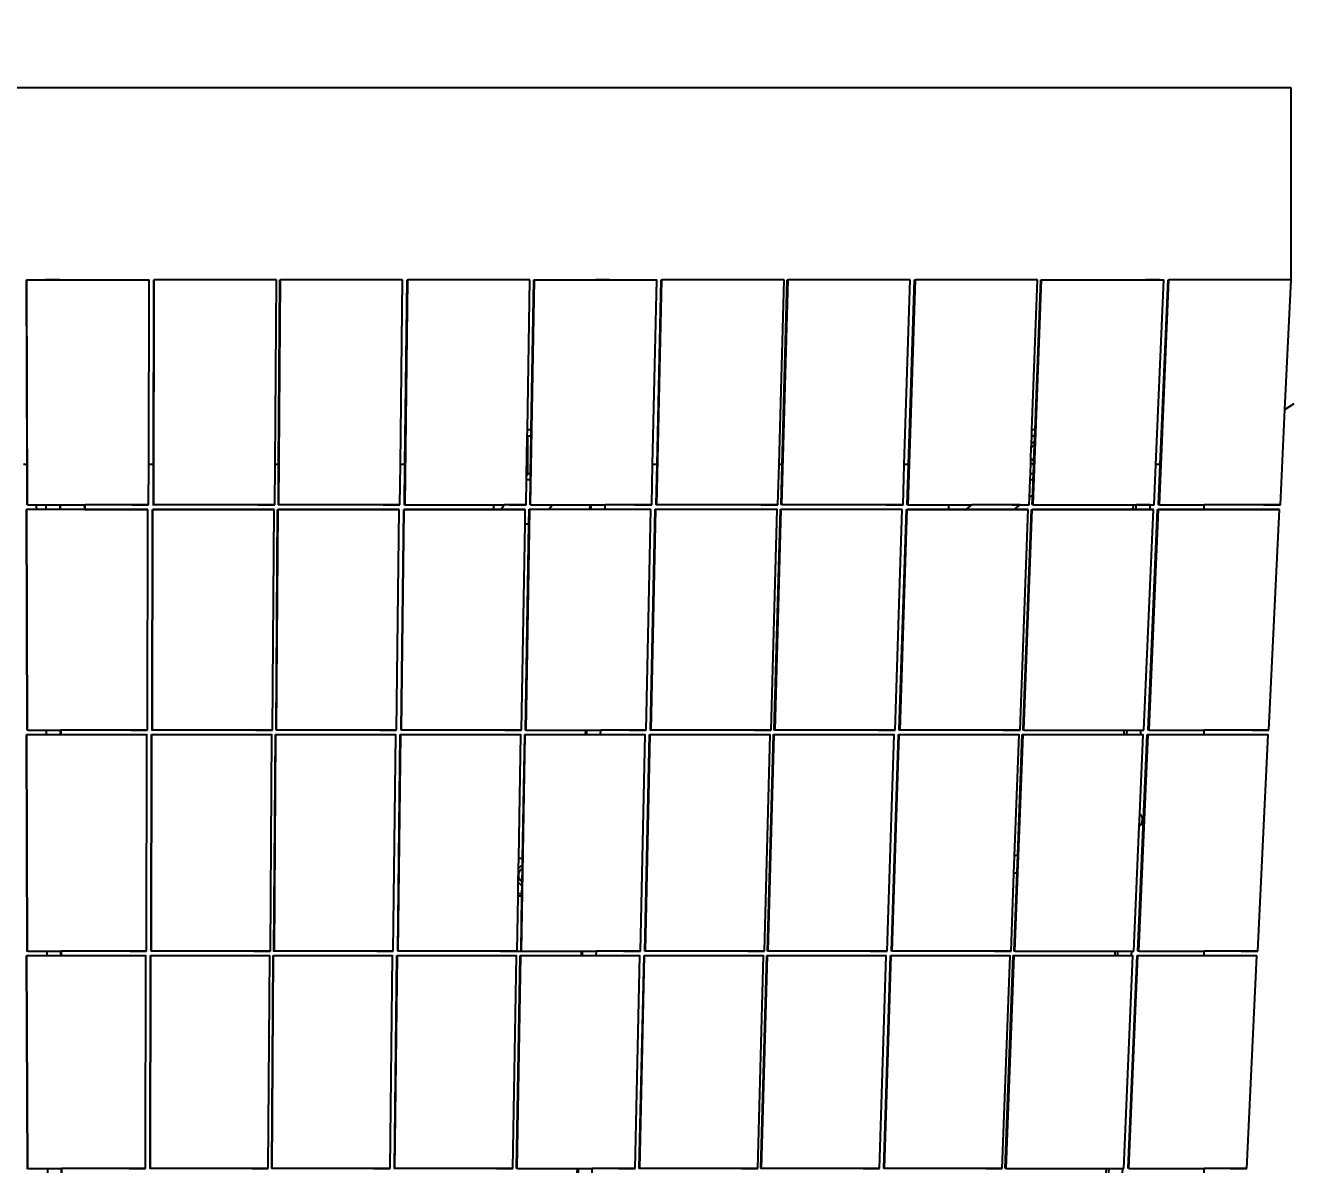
# Model space of a CAD drawing. Header units: inches. Extents: x -1217 to 1243, y -567 to 675.
# Drawn here: x -49 to 676, y 21 to 675 of the extents above; entities that cross this region are included whole.
import ezdxf

# ---------------------------------------------------------------- set-up
doc = ezdxf.new("R2010")
doc.units = ezdxf.units.IN
doc.header["$MEASUREMENT"] = 0
doc.dimstyles.get("Standard").update_dxf_attribs({"dimtxt": 24, "dimasz": 0.18, "dimexe": 0.18, "dimexo": 0.0625, "dimgap": 0.09, "dimtad": 0, "dimtih": 1, "dimtoh": 1, "dimdec": 4, "dimzin": 0, "dimdsep": 46, "dimtxsty": 'Standard', "dimcen": 0.09, "dimclrd": 1, "dimclre": 1, "dimclrt": 1, "dimadec": 0, "dimazin": 0, "dimtfac": 1, "dimtdec": 4, "dimtofl": 0, "dimtmove": 0, "dimatfit": 3, "dimfxl": 1, "dimtolj": 1, "dimtzin": 0, "dimarcsym": 0})

# ---------------------------------------------------------------- blocks, each defined once
blk = doc.blocks.new('*D2')
at = {"color": 1, "lineweight": -2, "transparency": 16777216}
for p, q in [((-1063.79, 529.93), (-1063.79, 639.81)), ((-1063.61, 639.63), (-262.52, 639.63)), ((674.75, 639.63), (-126.34, 639.63)), ((674.93, 529.9), (674.93, 639.81))]:
    blk.add_line(p, q, dxfattribs=at)
at = {"color": 1, "transparency": 16777216}
for points in [[(-1063.61, 639.66), (-1063.61, 639.6), (-1063.79, 639.63)], [(674.75, 639.66), (674.75, 639.6), (674.93, 639.63)]]:
    blk.add_solid(points, dxfattribs=at)
at = {"layer": 'Defpoints', "color": 0, "transparency": 16777216}
for p in [(-1063.79, 639.63), (-1063.79, 529.87), (674.93, 529.84)]:
    blk.add_point(p, dxfattribs=at)
at = {"color": 1, "transparency": 16777216, "insert": (-194.43, 639.63), "char_height": 24, "attachment_point": 5}
blk.add_mtext('\\A1;106\' 11"', dxfattribs=at)

msp = doc.modelspace()

# ---------------------------------------------------------------- linework, layer by layer
for p, q in [((-48.6311, 529.84386), (-48.41644, 529.84264)), ((-48.26908, 424.37246), (-48.6311, 529.84386)), ((-48.41644, 529.84264), (-48.31458, 529.84386)), ((-47.97727, 401.33019), (-48.41644, 529.84264)), ((-48.31458, 529.84386), (-37.75157, 529.84367)), ((-37.75157, 529.84367), (-37.7516, 529.85549)), ((-29.64883, 529.85549), (-37.7516, 529.85549)), ((-37.75157, 529.84367), (-29.6488, 529.84354)), ((-29.6488, 529.84354), (-29.64883, 529.85549)), ((-29.6488, 529.84354), (21.50543, 529.84269)), ((21.34534, 424.37246), (21.50543, 529.84269)), ((23.9958, 401.33023), (24.21545, 529.84269)), ((24.02312, 424.37246), (24.20328, 529.83437)), ((24.20328, 529.83437), (24.21545, 529.84269)), ((24.20852, 401.32904), (24.43011, 529.84147)), ((24.21545, 529.84269), (24.43011, 529.84147)), ((24.43011, 529.84147), (24.53198, 529.84269)), ((94.35197, 529.84152), (24.53198, 529.84269)), ((93.6496, 424.37246), (94.35197, 529.84152)), ((95.56182, 401.32749), (96.43655, 529.8399)), ((95.67063, 424.37246), (96.38809, 529.83158)), ((95.77452, 401.3263), (96.6512, 529.83868)), ((96.38809, 529.83158), (96.43655, 529.8399)), ((96.43655, 529.8399), (96.6512, 529.83868)), ((96.6512, 529.83868), (96.75308, 529.8399)), ((166.57305, 529.83873), (96.75308, 529.8399)), ((165.33309, 424.37246), (166.57305, 529.83873)), ((167.74758, 401.32634), (169.28308, 529.83873)), ((167.93861, 424.37246), (169.19801, 529.83041)), ((167.96028, 401.32515), (169.49772, 529.83751)), ((169.19801, 529.83041), (169.28308, 529.83873)), ((169.28308, 529.83873), (169.49772, 529.83751)), ((169.49772, 529.83751), (169.5996, 529.83873)), ((239.41956, 529.83756), (169.5996, 529.83873)), ((237.97224, 444.18979), (239.41956, 529.83756)), ((239.61984, 401.33527), (241.81324, 529.84782)), ((239.83254, 401.33407), (242.02788, 529.8466)), ((240.23063, 444.18979), (241.69172, 529.8395)), ((241.69172, 529.8395), (241.81324, 529.84782)), ((241.81324, 529.84782), (242.02788, 529.8466)), ((242.02788, 529.8466), (242.12976, 529.84782)), ((242.12976, 529.84782), (276.9059, 529.84723)), ((276.9059, 529.84723), (276.90606, 529.85549)), ((276.9059, 529.84723), (285.00867, 529.8471)), ((285.00883, 529.85549), (276.90606, 529.85549)), ((285.00867, 529.8471), (285.00883, 529.85549)), ((285.00867, 529.8471), (311.94976, 529.84665)), ((309.62744, 424.37246), (311.94976, 529.84665)), ((311.80563, 401.33412), (314.65979, 529.84665)), ((312.01832, 401.33293), (314.87442, 529.84543)), ((312.16054, 424.37246), (314.50167, 529.83833)), ((314.50167, 529.83833), (314.65979, 529.84665)), ((314.65979, 529.84665), (314.87442, 529.84543)), ((314.87442, 529.84543), (314.97631, 529.84665)), ((384.7963, 529.84548), (314.97631, 529.84665)), ((381.93171, 424.37246), (384.7963, 529.84548)), ((383.37161, 401.33138), (386.88085, 529.84386)), ((383.58429, 401.33019), (387.09548, 529.84264)), ((383.80805, 424.37246), (386.68644, 529.83554)), ((386.68644, 529.83554), (386.88085, 529.84386)), ((386.88085, 529.84386), (387.09548, 529.84264)), ((387.09548, 529.84264), (387.19738, 529.84386)), ((457.01734, 529.84269), (387.19738, 529.84386)), ((453.6152, 424.37246), (457.01734, 529.84269)), ((455.55737, 401.33023), (459.72737, 529.84269)), ((455.77004, 401.32904), (459.94199, 529.84147)), ((456.07602, 424.37246), (459.49636, 529.83437)), ((459.49636, 529.83437), (459.72737, 529.84269)), ((459.72737, 529.84269), (459.94199, 529.84147)), ((459.94199, 529.84147), (460.0439, 529.84269)), ((529.86385, 529.84152), (460.0439, 529.84269)), ((526.6606, 444.18979), (529.86385, 529.84152)), ((527.12329, 401.32749), (531.94838, 529.8399)), ((527.33596, 401.3263), (532.163, 529.83868)), ((528.46721, 444.18979), (531.68108, 529.83158)), ((531.68108, 529.83158), (531.94838, 529.8399)), ((531.94838, 529.8399), (532.163, 529.83868)), ((532.163, 529.83868), (532.26491, 529.8399)), ((532.26491, 529.8399), (591.55944, 529.8389)), ((591.56372, 529.85549), (591.55944, 529.8389)), ((591.55944, 529.8389), (591.56304, 529.8389)), ((591.56304, 529.8389), (591.56372, 529.85549)), ((591.56304, 529.8389), (599.6658, 529.83877)), ((599.66649, 529.85549), (591.56372, 529.85549)), ((597.60295, 424.37246), (602.08485, 529.83873)), ((599.30902, 401.32634), (604.79487, 529.83873)), ((599.52168, 401.32515), (605.00948, 529.83751)), ((599.6658, 529.83877), (599.66649, 529.85549)), ((599.6658, 529.83877), (602.08485, 529.83873)), ((599.9915, 424.37246), (604.49096, 529.83041)), ((604.49096, 529.83041), (604.79487, 529.83873)), ((604.79487, 529.83873), (605.00948, 529.83751)), ((605.00948, 529.83751), (605.1114, 529.83873)), ((674.93132, 529.83756), (605.1114, 529.83873)), ((671.40037, 455.71649), (674.93132, 529.83756)), ((671.40037, 455.71649), (676.65303, 459.28176)), ((668.80929, 401.32519), (671.40037, 455.71649)), ((237.90318, 440.10361), (237.97224, 444.18979)), ((240.23063, 444.18979), (237.97224, 444.18979)), ((240.1697, 440.61807), (240.23063, 444.18979)), ((526.52702, 440.61807), (526.6606, 444.18979)), ((528.46721, 444.18979), (526.6606, 444.18979)), ((528.33318, 440.61807), (528.46721, 444.18979)), ((237.52765, 417.88055), (237.90318, 440.10361)), ((237.90318, 440.10361), (238.18128, 440.61807)), ((238.18128, 440.61807), (240.1697, 440.61807)), ((238.18128, 419.03048), (238.18128, 440.61807)), ((239.80144, 419.03048), (240.1697, 440.61807)), ((526.27677, 433.92654), (526.36247, 436.21798)), ((526.36247, 436.21798), (528.23846, 438.09397)), ((526.36247, 436.21798), (526.36266, 436.22314)), ((526.36266, 436.22314), (526.52702, 440.61807)), ((526.36266, 436.22314), (528.23865, 438.09913)), ((526.52702, 440.61807), (528.33318, 440.61807)), ((526.89621, 434.56158), (528.14453, 435.59114)), ((527.80256, 426.4784), (528.14453, 435.59114)), ((528.14453, 435.59114), (528.23846, 438.09397)), ((528.23846, 438.09397), (528.23865, 438.09913)), ((528.23865, 438.09913), (528.33318, 440.61807)), ((525.96031, 425.46473), (526.05066, 427.88054)), ((526.05066, 427.88054), (526.27677, 433.92654)), ((526.09257, 427.80998), (526.05066, 427.88054)), ((526.99102, 426.93359), (526.09257, 427.80998)), ((526.27677, 433.92654), (526.89621, 434.56158)), ((-48.26908, 424.37246), (-50.31289, 424.37246)), ((-48.18999, 401.33138), (-48.26908, 424.37246)), ((21.31036, 401.33023), (21.34534, 424.37246)), ((24.02312, 424.37246), (21.34534, 424.37246)), ((23.98386, 401.38598), (24.02312, 424.37246)), ((93.49614, 401.32908), (93.6496, 424.37246)), ((95.67063, 424.37246), (93.6496, 424.37246)), ((95.51423, 401.38324), (95.67063, 424.37246)), ((165.06213, 401.32634), (165.33309, 424.37246)), ((167.93861, 424.37246), (165.33309, 424.37246)), ((167.66405, 401.3821), (167.93861, 424.37246)), ((309.12019, 401.33412), (309.62744, 424.37246)), ((312.16054, 424.37246), (309.62744, 424.37246)), ((311.65037, 401.38987), (312.16054, 424.37246)), ((381.30597, 401.33297), (381.93171, 424.37246)), ((383.80805, 424.37246), (381.93171, 424.37246)), ((383.18071, 401.38713), (383.80805, 424.37246)), ((452.87192, 401.33023), (453.6152, 424.37246)), ((456.07602, 424.37246), (453.6152, 424.37246)), ((455.33053, 401.38598), (456.07602, 424.37246)), ((525.71968, 419.03048), (525.95842, 425.41425)), ((525.95842, 425.41425), (525.96031, 425.46473)), ((527.69737, 423.6753), (525.95842, 425.41425)), ((527.69926, 423.72578), (525.96031, 425.46473)), ((527.80256, 426.4784), (526.99102, 426.93359)), ((527.52306, 419.03048), (527.69737, 423.6753)), ((527.69737, 423.6753), (527.69926, 423.72578)), ((527.69926, 423.72578), (527.80256, 426.4784)), ((596.62358, 401.32634), (597.60295, 424.37246)), ((599.9915, 424.37246), (597.60295, 424.37246)), ((599.0106, 401.3821), (599.9915, 424.37246)), ((237.24788, 401.32519), (237.48977, 415.63929)), ((237.48977, 415.63929), (237.52765, 417.88055)), ((237.48977, 415.63929), (239.74359, 415.63929)), ((237.52765, 417.88055), (238.18128, 419.03048)), ((239.80144, 419.03048), (238.18128, 419.03048)), ((239.50053, 401.39102), (239.74359, 415.63929)), ((239.74359, 415.63929), (239.80144, 419.03048)), ((525.21172, 405.44818), (525.59285, 415.63929)), ((525.59285, 415.63929), (525.71968, 419.03048)), ((525.59285, 415.63929), (527.3958, 415.63929)), ((527.52306, 419.03048), (525.71968, 419.03048)), ((527.06711, 406.88049), (527.3958, 415.63929)), ((527.3958, 415.63929), (527.52306, 419.03048)), ((525.21172, 405.44818), (527.06711, 406.88049)), ((526.86082, 401.38324), (527.06711, 406.88049)), ((-48.52783, 401.33019), (-48.60458, 401.33019)), ((-48.18999, 401.33138), (-48.29093, 401.33019)), ((-47.97727, 401.33019), (-48.18999, 401.33138)), ((-47.87633, 401.33138), (-47.97727, 401.33019)), ((-47.87633, 401.33138), (-42.96126, 401.33128)), ((-42.67678, 398.67384), (-42.96126, 401.33128)), ((-42.96126, 401.33128), (-37.41635, 401.33117)), ((-37.40942, 398.67375), (-37.41635, 401.33117)), ((-37.41635, 401.33117), (-29.38554, 401.33102)), ((-29.38009, 398.67362), (-29.38554, 401.33102)), ((-29.38554, 401.33102), (-29.29679, 401.33101)), ((-29.29679, 401.33101), (-29.29136, 398.67361)), ((-29.29679, 401.33101), (-15.39356, 401.33075)), ((-15.29163, 398.67338), (-15.39356, 401.33075)), ((-15.39356, 401.33075), (-14.97298, 401.33074)), ((-14.97298, 398.67338), (-14.97298, 401.33074)), ((21.31036, 401.33023), (-14.97298, 401.33074)), ((11.6558, 401.33022), (21.31036, 401.32863)), ((21.31036, 401.32863), (21.31036, 401.33023)), ((23.65795, 401.32904), (23.5812, 401.32904)), ((23.9958, 401.33023), (23.89486, 401.32904)), ((23.9958, 401.33023), (23.98386, 401.38598)), ((24.20852, 401.32904), (23.9958, 401.33023)), ((24.30946, 401.33023), (24.20852, 401.32904)), ((93.49614, 401.32908), (24.30946, 401.33023)), ((83.84159, 401.32908), (93.49613, 401.32748)), ((93.49613, 401.32748), (93.49614, 401.32908)), ((95.22396, 401.3263), (95.14721, 401.3263)), ((95.56182, 401.32749), (95.46087, 401.3263)), ((95.56182, 401.32749), (95.51423, 401.38324)), ((95.77452, 401.3263), (95.56182, 401.32749)), ((95.87547, 401.32749), (95.77452, 401.3263)), ((165.06213, 401.32634), (95.87547, 401.32749)), ((155.40758, 401.32634), (165.06211, 401.32474)), ((165.06211, 401.32474), (165.06213, 401.32634)), ((167.40972, 401.32515), (167.33297, 401.32515)), ((167.74758, 401.32634), (167.64662, 401.32515)), ((167.74758, 401.32634), (167.66405, 401.3821)), ((167.96028, 401.32515), (167.74758, 401.32634)), ((168.06123, 401.32634), (167.96028, 401.32515)), ((168.06123, 401.32634), (218.53606, 401.32536)), ((218.53606, 401.32536), (218.53606, 398.66805)), ((218.53606, 401.32536), (224.67153, 401.32524)), ((223.18393, 398.66798), (224.67153, 401.32524)), ((237.24788, 401.32519), (224.67153, 401.32524)), ((227.59333, 401.32519), (237.24786, 401.32359)), ((237.24786, 401.32359), (237.24788, 401.32519)), ((239.28198, 401.33407), (239.20523, 401.33407)), ((239.61984, 401.33527), (239.50053, 401.39102)), ((239.61984, 401.33527), (239.51888, 401.33407)), ((239.83254, 401.33407), (239.61984, 401.33527)), ((239.9335, 401.33527), (239.83254, 401.33407)), ((239.9335, 401.33527), (252.24494, 401.33502)), ((250.57472, 398.67763), (252.24494, 401.33502)), ((252.24494, 401.33502), (273.61823, 401.33461)), ((273.61823, 401.33461), (273.56755, 398.67725)), ((273.61823, 401.33461), (274.44711, 401.3346)), ((274.39627, 398.67723), (274.44711, 401.3346)), ((274.44711, 401.3346), (282.47793, 401.33444)), ((282.4256, 398.6771), (282.47793, 401.33444)), ((309.12019, 401.33412), (282.47793, 401.33444)), ((299.46563, 401.33411), (309.12015, 401.33252)), ((309.12015, 401.33252), (309.12019, 401.33412)), ((311.46776, 401.33293), (311.39101, 401.33293)), ((311.80563, 401.33412), (311.65037, 401.38987)), ((311.80563, 401.33412), (311.70467, 401.33293)), ((312.01832, 401.33293), (311.80563, 401.33412)), ((312.11929, 401.33412), (312.01832, 401.33293)), ((381.30597, 401.33297), (312.11929, 401.33412)), ((371.65141, 401.33296), (381.30592, 401.33137)), ((381.30592, 401.33137), (381.30597, 401.33297)), ((383.03373, 401.33019), (382.95698, 401.33019)), ((383.37161, 401.33138), (383.18071, 401.38713)), ((383.37161, 401.33138), (383.27064, 401.33019)), ((383.58429, 401.33019), (383.37161, 401.33138)), ((383.68527, 401.33138), (383.58429, 401.33019)), ((452.87192, 401.33023), (383.68527, 401.33138)), ((443.21737, 401.33022), (452.87187, 401.32863)), ((452.87187, 401.32863), (452.87192, 401.33023)), ((455.21948, 401.32904), (455.14273, 401.32904)), ((455.55737, 401.33023), (455.33053, 401.38598)), ((455.55737, 401.33023), (455.45639, 401.32904)), ((455.77004, 401.32904), (455.55737, 401.33023)), ((455.87102, 401.33023), (455.77004, 401.32904)), ((455.87102, 401.33023), (478.85954, 401.32978)), ((478.85954, 401.32978), (478.85954, 398.67239)), ((478.85954, 401.32978), (492.30892, 401.32952)), ((489.04922, 398.67222), (492.30892, 401.32952)), ((519.8759, 401.32908), (492.30892, 401.32952)), ((515.40311, 401.32908), (525.05761, 401.32748)), ((516.43366, 398.67177), (519.8759, 401.32908)), ((519.8759, 401.32908), (525.05767, 401.32908)), ((525.05761, 401.32748), (525.05767, 401.32908)), ((525.05767, 401.32908), (525.21172, 405.44818)), ((526.7854, 401.3263), (526.70865, 401.3263)), ((527.12329, 401.32749), (526.86082, 401.38324)), ((527.12329, 401.32749), (527.02231, 401.3263)), ((527.33596, 401.3263), (527.12329, 401.32749)), ((527.43695, 401.32749), (527.33596, 401.3263)), ((527.43695, 401.32749), (584.53948, 401.32638)), ((584.53948, 401.32638), (584.43122, 398.66909)), ((584.53948, 401.32638), (586.31025, 401.32635)), ((586.20164, 398.66906), (586.31025, 401.32635)), ((594.34106, 401.32634), (586.31025, 401.32635)), ((586.96902, 401.32634), (596.62351, 401.32474)), ((594.23096, 398.66893), (594.34106, 401.32634)), ((594.34106, 401.32634), (596.62358, 401.32634)), ((596.62351, 401.32474), (596.62358, 401.32634)), ((598.97112, 401.32515), (598.89437, 401.32515)), ((599.30902, 401.32634), (599.0106, 401.3821)), ((599.30902, 401.32634), (599.20803, 401.32515)), ((599.52168, 401.32515), (599.30902, 401.32634)), ((599.62268, 401.32634), (599.52168, 401.32515)), ((599.62268, 401.32634), (625.22167, 401.32584)), ((625.22167, 398.66846), (625.22167, 401.32584)), ((668.80929, 401.32519), (625.22167, 401.32584)), ((659.15474, 401.32519), (668.80922, 401.32359)), ((668.80922, 401.32359), (668.80929, 401.32519)), ((-48.571, 398.67393), (-48.59519, 398.61684)), ((-48.59519, 398.61684), (-48.38251, 398.61565)), ((-48.15845, 272.46335), (-48.59519, 398.61684)), ((-48.571, 398.67393), (-42.67678, 398.67384)), ((-48.38251, 398.61565), (-48.28159, 398.61684)), ((-47.94768, 272.46218), (-48.38251, 398.61565)), ((20.89172, 398.61569), (-48.28159, 398.61684)), ((-42.67678, 398.67384), (-37.40942, 398.67375)), ((-37.40942, 398.67375), (-29.38009, 398.67362)), ((-29.38009, 398.67362), (-29.29136, 398.67361)), ((-29.29136, 398.67361), (-15.29163, 398.67338)), ((-15.29163, 398.67338), (-14.97298, 398.67338)), ((-14.97298, 398.67338), (20.88132, 398.67279)), ((20.70396, 272.46223), (20.89172, 398.61569)), ((20.88132, 398.67279), (20.89172, 398.61569)), ((23.35323, 272.58105), (23.56491, 398.67279)), ((23.36476, 272.46223), (23.57665, 398.61569)), ((23.56491, 398.67279), (23.57665, 398.61569)), ((23.56491, 398.67279), (93.01729, 398.67164)), ((23.57552, 272.46106), (23.78932, 398.6145)), ((23.57665, 398.61569), (23.78932, 398.6145)), ((23.78932, 398.6145), (23.89024, 398.61569)), ((93.06355, 398.61455), (23.89024, 398.61569)), ((92.22715, 272.4611), (93.06355, 398.61455)), ((93.0405, 398.64295), (93.01729, 398.67164)), ((93.0405, 398.64295), (93.06355, 398.61455)), ((94.22735, 272.57836), (95.08146, 398.67005)), ((94.27387, 272.45954), (95.12882, 398.61296)), ((94.48462, 272.45837), (95.34149, 398.61176)), ((95.08146, 398.67005), (95.12882, 398.61296)), ((95.08146, 398.67005), (164.53375, 398.6689)), ((95.12882, 398.61296), (95.34149, 398.61176)), ((95.34149, 398.61176), (95.44242, 398.61296)), ((164.61557, 398.61181), (95.44242, 398.61296)), ((163.13625, 272.45841), (164.61557, 398.61181)), ((164.53375, 398.6689), (164.57493, 398.64021)), ((164.57493, 398.64021), (164.61557, 398.61181)), ((165.71524, 272.57723), (167.21734, 398.6689)), ((165.79704, 272.45841), (167.30063, 398.61181)), ((166.00779, 272.45724), (167.51328, 398.61061)), ((167.21734, 398.6689), (167.30063, 398.61181)), ((167.21734, 398.6689), (218.53606, 398.66805)), ((167.30063, 398.61181), (167.51328, 398.61061)), ((167.51328, 398.61061), (167.61422, 398.61181)), ((236.78731, 398.61066), (167.61422, 398.61181)), ((218.53606, 398.66805), (223.18393, 398.66798)), ((223.18393, 398.66798), (236.66961, 398.66775)), ((236.64841, 390.36561), (236.78731, 398.61066)), ((236.78731, 398.61066), (236.66961, 398.66775)), ((237.00959, 272.46717), (239.159, 398.62073)), ((237.22033, 272.466), (239.37165, 398.61954)), ((238.89838, 390.36561), (239.03993, 398.67782)), ((239.03993, 398.67782), (239.159, 398.62073)), ((239.03993, 398.67782), (250.57472, 398.67763)), ((239.159, 398.62073), (239.37165, 398.61954)), ((239.37165, 398.61954), (239.47259, 398.62073)), ((308.64566, 398.61958), (239.47259, 398.62073)), ((250.57472, 398.67763), (273.56755, 398.67725)), ((273.56755, 398.67725), (274.39627, 398.67723)), ((274.39627, 398.67723), (282.4256, 398.6771)), ((282.4256, 398.6771), (308.49225, 398.67667)), ((305.872, 272.46604), (308.64566, 398.61958)), ((308.38057, 272.58486), (311.17583, 398.67667)), ((308.64566, 398.61958), (308.49225, 398.67667)), ((308.53279, 272.46604), (311.33083, 398.61958)), ((308.74353, 272.46487), (311.54348, 398.61839)), ((311.17583, 398.67667), (311.33083, 398.61958)), ((311.17583, 398.67667), (380.62814, 398.67552)), ((311.33083, 398.61958), (311.54348, 398.61839)), ((311.54348, 398.61839), (311.64442, 398.61958)), ((380.81773, 398.61843), (311.64442, 398.61958)), ((377.39519, 272.46492), (380.81773, 398.61843)), ((379.25466, 272.58217), (382.69235, 398.67393)), ((379.44187, 272.46335), (382.88297, 398.61684)), ((379.6526, 272.46218), (383.09561, 398.61565)), ((380.62814, 398.67552), (380.81773, 398.61843)), ((382.69235, 398.67393), (382.88297, 398.61684)), ((382.69235, 398.67393), (452.14463, 398.67279)), ((382.88297, 398.61684), (383.09561, 398.61565)), ((383.09561, 398.61565), (383.19656, 398.61684)), ((452.36984, 398.61569), (383.19656, 398.61684)), ((448.30424, 272.46223), (452.36984, 398.61569)), ((450.74254, 272.58105), (454.82822, 398.67279)), ((450.96504, 272.46223), (455.05477, 398.61569)), ((451.17576, 272.46106), (455.2674, 398.6145)), ((452.14463, 398.67279), (452.36984, 398.61569)), ((454.82822, 398.67279), (455.05477, 398.61569)), ((454.82822, 398.67279), (478.85954, 398.67239)), ((455.05477, 398.61569), (455.2674, 398.6145)), ((455.2674, 398.6145), (455.36836, 398.61569)), ((524.54163, 398.61455), (455.36836, 398.61569)), ((478.85954, 398.67239), (489.04922, 398.67222)), ((489.04922, 398.67222), (516.43366, 398.67177)), ((516.43366, 398.67177), (524.28049, 398.67164)), ((519.8274, 272.4611), (524.54163, 398.61455)), ((521.61659, 272.57836), (526.34469, 398.67005)), ((521.87407, 272.45954), (526.60686, 398.61296)), ((522.08478, 272.45837), (526.81949, 398.61176)), ((524.28049, 398.67164), (524.54163, 398.61455)), ((526.34469, 398.67005), (526.60686, 398.61296)), ((526.34469, 398.67005), (584.43122, 398.66909)), ((526.60686, 398.61296), (526.81949, 398.61176)), ((526.81949, 398.61176), (526.92045, 398.61296)), ((596.0937, 398.61181), (526.92045, 398.61296)), ((584.43122, 398.66909), (586.20164, 398.66906)), ((586.20164, 398.66906), (594.23096, 398.66893)), ((590.73641, 272.45841), (596.0937, 398.61181)), ((593.10444, 272.57723), (598.48053, 398.6689)), ((593.3972, 272.45841), (598.77863, 398.61181)), ((593.60792, 272.45724), (598.99125, 398.61061)), ((594.23096, 398.66893), (595.79694, 398.6689)), ((595.79694, 398.6689), (596.0937, 398.61181)), ((598.48053, 398.6689), (598.77863, 398.61181)), ((598.48053, 398.6689), (625.22167, 398.66846)), ((598.77863, 398.61181), (598.99125, 398.61061)), ((598.99125, 398.61061), (599.09222, 398.61181)), ((668.26546, 398.61066), (599.09222, 398.61181)), ((625.22167, 398.66846), (667.93277, 398.66775)), ((662.25954, 272.45728), (668.26546, 398.61066)), ((667.93277, 398.66775), (668.26546, 398.61066)), ((234.65941, 272.45728), (236.64841, 390.36561)), ((236.64841, 390.36561), (238.89838, 390.36561)), ((236.89266, 272.58599), (238.89838, 390.36561)), ((-48.49319, 272.46218), (-48.56924, 272.46218)), ((-48.53598, 269.91853), (-48.55994, 269.79842)), ((-48.55994, 269.79842), (-48.34921, 269.79725)), ((-48.12748, 145.93956), (-48.55994, 269.79842)), ((-48.53598, 269.91853), (-37.07357, 269.91834)), ((-48.34921, 269.79725), (-48.24922, 269.79842)), ((-47.91863, 145.93841), (-48.34921, 269.79725)), ((-48.15845, 272.46335), (-48.25846, 272.46218)), ((20.28928, 269.79729), (-48.24922, 269.79842)), ((-47.94768, 272.46218), (-48.15845, 272.46335)), ((-47.84767, 272.46335), (-47.94768, 272.46218)), ((-47.84767, 272.46335), (-37.08021, 272.46314)), ((-37.07357, 269.91834), (-37.08021, 272.46314)), ((-37.08021, 272.46314), (-29.12154, 272.46299)), ((-37.07357, 269.91834), (-29.11633, 269.91821)), ((-29.11633, 269.91821), (-29.12154, 272.46299)), ((-29.12154, 272.46299), (-29.03367, 272.46299)), ((-29.11633, 269.91821), (-29.02847, 269.91821)), ((-29.03367, 272.46299), (-29.02847, 269.91821)), ((20.70396, 272.46223), (-29.03367, 272.46299)), ((-29.02847, 269.91821), (20.27927, 269.9174)), ((11.13802, 272.46222), (20.70396, 272.46065)), ((20.10859, 145.93845), (20.28928, 269.79729)), ((20.27927, 269.9174), (20.28928, 269.79729)), ((20.70396, 272.46065), (20.70396, 272.46223)), ((22.73407, 146.11805), (22.93825, 269.9174)), ((22.74519, 145.93845), (22.94957, 269.79729)), ((22.93825, 269.9174), (22.94957, 269.79729)), ((22.93825, 269.9174), (91.75349, 269.91628)), ((22.94957, 269.79729), (23.16029, 269.79612)), ((23.03001, 272.46106), (22.95396, 272.46106)), ((22.95403, 145.9373), (23.16029, 269.79612)), ((23.16029, 269.79612), (23.26028, 269.79729)), ((91.79877, 269.79616), (23.26028, 269.79729)), ((23.36476, 272.46223), (23.26474, 272.46106)), ((23.36476, 272.46223), (23.35323, 272.58105)), ((23.57552, 272.46106), (23.36476, 272.46223)), ((23.67553, 272.46223), (23.57552, 272.46106)), ((92.22715, 272.4611), (23.67553, 272.46223)), ((82.66122, 272.46109), (92.22714, 272.45953)), ((90.98125, 145.93734), (91.79877, 269.79616)), ((91.75349, 269.91628), (91.79877, 269.79616)), ((92.22714, 272.45953), (92.22715, 272.4611)), ((92.96388, 146.11541), (93.7988, 269.91471)), ((93.00935, 145.93581), (93.84509, 269.7946)), ((93.21818, 145.93466), (94.05581, 269.79343)), ((93.7988, 269.91471), (93.84509, 269.7946)), ((93.7988, 269.91471), (162.61403, 269.91359)), ((93.84509, 269.7946), (94.05581, 269.79343)), ((93.93911, 272.45837), (93.86307, 272.45837)), ((94.05581, 269.79343), (94.15581, 269.7946)), ((162.69428, 269.79347), (94.15581, 269.7946)), ((94.27387, 272.45954), (94.17384, 272.45837)), ((94.27387, 272.45954), (94.22735, 272.57836)), ((94.48462, 272.45837), (94.27387, 272.45954)), ((94.58464, 272.45954), (94.48462, 272.45837)), ((163.13625, 272.45841), (94.58464, 272.45954)), ((153.57031, 272.4584), (163.13623, 272.45684)), ((161.24539, 145.9347), (162.69428, 269.79347)), ((162.61403, 269.91359), (162.69428, 269.79347)), ((163.13623, 272.45684), (163.13625, 272.45841)), ((163.80186, 146.1143), (165.273, 269.91359)), ((163.88198, 145.9347), (165.35456, 269.79347)), ((164.09081, 145.93355), (165.56527, 269.7923)), ((165.273, 269.91359), (165.35456, 269.79347)), ((165.273, 269.91359), (234.08821, 269.91246)), ((165.35456, 269.79347), (165.56527, 269.7923)), ((165.46228, 272.45724), (165.38623, 272.45724)), ((165.56527, 269.7923), (165.66528, 269.79347)), ((234.20374, 269.79235), (165.66528, 269.79347)), ((165.79704, 272.45841), (165.69701, 272.45724)), ((165.79704, 272.45841), (165.71524, 272.57723)), ((166.00779, 272.45724), (165.79704, 272.45841)), ((166.10782, 272.45841), (166.00779, 272.45724)), ((234.65941, 272.45728), (166.10782, 272.45841)), ((225.09347, 272.45728), (234.65938, 272.45571)), ((233.01416, 199.15056), (234.20374, 269.79235)), ((234.08821, 269.91246), (234.20374, 269.79235)), ((234.44682, 145.94331), (236.55347, 269.80223)), ((234.65565, 145.94216), (236.76418, 269.80106)), ((234.65938, 272.45571), (234.65941, 272.45728)), ((235.23367, 199.15056), (236.43679, 269.92234)), ((236.43679, 269.92234), (236.55347, 269.80223)), ((236.43679, 269.92234), (271.11232, 269.92177)), ((236.55347, 269.80223), (236.76418, 269.80106)), ((236.67483, 272.466), (236.59878, 272.466)), ((236.76418, 269.80106), (236.86419, 269.80223)), ((305.40269, 269.80111), (236.86419, 269.80223)), ((237.00959, 272.46717), (236.89266, 272.58599)), ((237.00959, 272.46717), (236.90956, 272.466)), ((237.22033, 272.466), (237.00959, 272.46717)), ((237.32037, 272.46717), (237.22033, 272.466)), ((237.32037, 272.46717), (271.16084, 272.46652)), ((271.16084, 272.46652), (271.11232, 269.92177)), ((271.11232, 269.92177), (271.93284, 269.92176)), ((271.16084, 272.46652), (271.98152, 272.4665)), ((271.93284, 269.92176), (271.98152, 272.4665)), ((271.93284, 269.92176), (279.89008, 269.92163)), ((271.98152, 272.4665), (279.94019, 272.46635)), ((279.89008, 269.92163), (279.94019, 272.46635)), ((279.89008, 269.92163), (305.25204, 269.92122)), ((305.872, 272.46604), (279.94019, 272.46635)), ((296.30606, 272.46604), (305.87196, 272.46447)), ((302.68289, 145.9422), (305.40269, 269.80111)), ((305.17022, 146.12179), (307.91101, 269.92122)), ((305.25204, 269.92122), (305.40269, 269.80111)), ((305.31949, 145.9422), (308.06297, 269.80111)), ((305.52831, 145.94105), (308.27367, 269.79993)), ((305.87196, 272.46447), (305.872, 272.46604)), ((307.91101, 269.92122), (308.06297, 269.80111)), ((307.91101, 269.92122), (376.72625, 269.92009)), ((308.06297, 269.80111), (308.27367, 269.79993)), ((308.19802, 272.46487), (308.12198, 272.46487)), ((308.27367, 269.79993), (308.37369, 269.80111)), ((376.91217, 269.79998), (308.37369, 269.80111)), ((308.53279, 272.46604), (308.38057, 272.58486)), ((308.53279, 272.46604), (308.43275, 272.46487)), ((308.74353, 272.46487), (308.53279, 272.46604)), ((308.84357, 272.46604), (308.74353, 272.46487)), ((377.39519, 272.46492), (308.84357, 272.46604)), ((367.82925, 272.46491), (377.39514, 272.46334)), ((373.55555, 145.94109), (376.91217, 269.79998)), ((375.39999, 146.11915), (378.77153, 269.91853)), ((375.58361, 145.93956), (378.95846, 269.79842)), ((375.79243, 145.93841), (379.16915, 269.79725)), ((376.72625, 269.92009), (376.91217, 269.79998)), ((377.39514, 272.46334), (377.39519, 272.46492)), ((378.77153, 269.91853), (378.95846, 269.79842)), ((378.77153, 269.91853), (447.58675, 269.9174)), ((378.95846, 269.79842), (379.16915, 269.79725)), ((379.10709, 272.46218), (379.03104, 272.46218)), ((379.16915, 269.79725), (379.26918, 269.79842)), ((379.44187, 272.46335), (379.25466, 272.58217)), ((447.80765, 269.79729), (379.26918, 269.79842)), ((379.44187, 272.46335), (379.34182, 272.46218)), ((379.6526, 272.46218), (379.44187, 272.46335)), ((379.75265, 272.46335), (379.6526, 272.46218)), ((448.30424, 272.46223), (379.75265, 272.46335)), ((438.7383, 272.46222), (448.30419, 272.46065)), ((443.81965, 145.93845), (447.80765, 269.79729)), ((446.23798, 146.11805), (450.24572, 269.9174)), ((446.45625, 145.93845), (450.46793, 269.79729)), ((446.66505, 145.9373), (450.67861, 269.79612)), ((447.58675, 269.9174), (447.80765, 269.79729)), ((448.30419, 272.46065), (448.30424, 272.46223)), ((450.24572, 269.9174), (450.46793, 269.79729)), ((450.24572, 269.9174), (519.06093, 269.91628)), ((450.46793, 269.79729), (450.67861, 269.79612)), ((450.63025, 272.46106), (450.55421, 272.46106)), ((450.67861, 269.79612), (450.77865, 269.79729)), ((450.96504, 272.46223), (450.74254, 272.58105)), ((519.3171, 269.79616), (450.77865, 269.79729)), ((450.96504, 272.46223), (450.86498, 272.46106)), ((451.17576, 272.46106), (450.96504, 272.46223)), ((451.27581, 272.46223), (451.17576, 272.46106)), ((519.8274, 272.4611), (451.27581, 272.46223)), ((510.26146, 272.46109), (519.82734, 272.45953)), ((516.72033, 145.93581), (521.36337, 269.7946)), ((516.73424, 200.62388), (519.3171, 269.79616)), ((516.92913, 145.93466), (521.57405, 269.79343)), ((518.53623, 201.32351), (521.1062, 269.91471)), ((519.06093, 269.91628), (519.3171, 269.79616)), ((519.82734, 272.45953), (519.8274, 272.4611)), ((521.1062, 269.91471), (521.36337, 269.7946)), ((521.1062, 269.91471), (579.18602, 269.91376)), ((521.36337, 269.7946), (521.57405, 269.79343)), ((521.53928, 272.45837), (521.46323, 272.45837)), ((521.57405, 269.79343), (521.67409, 269.7946)), ((521.87407, 272.45954), (521.61659, 272.57836)), ((590.21253, 269.79347), (521.67409, 269.7946)), ((521.87407, 272.45954), (521.77401, 272.45837)), ((522.08478, 272.45837), (521.87407, 272.45954)), ((522.18484, 272.45954), (522.08478, 272.45837)), ((522.18484, 272.45954), (579.28969, 272.45844)), ((579.28969, 272.45844), (579.18602, 269.91376)), ((579.18602, 269.91376), (580.93893, 269.91373)), ((579.28969, 272.45844), (581.04294, 272.45841)), ((580.93893, 269.91373), (581.04294, 272.45841)), ((580.93893, 269.91373), (588.89616, 269.9136)), ((581.04294, 272.45841), (589.0016, 272.45841)), ((581.17047, 272.4584), (590.73634, 272.45684)), ((587.30566, 146.1143), (592.58036, 269.91359)), ((587.59293, 145.9347), (592.87281, 269.79347)), ((587.80172, 145.93355), (593.08348, 269.7923)), ((588.30442, 224.83018), (590.21253, 269.79347)), ((588.89616, 269.9136), (589.0016, 272.45841)), ((588.89616, 269.9136), (589.92139, 269.91359)), ((589.0016, 272.45841), (590.73641, 272.45841)), ((589.92139, 269.91359), (590.21253, 269.79347)), ((590.73634, 272.45684), (590.73641, 272.45841)), ((592.58036, 269.91359), (592.87281, 269.79347)), ((592.58036, 269.91359), (625.22167, 269.91305)), ((592.87281, 269.79347), (593.08348, 269.7923)), ((593.06241, 272.45724), (592.98636, 272.45724)), ((593.08348, 269.7923), (593.18353, 269.79347)), ((593.3972, 272.45841), (593.10444, 272.57723)), ((661.72195, 269.79235), (593.18353, 269.79347)), ((593.3972, 272.45841), (593.29714, 272.45724)), ((593.60792, 272.45724), (593.3972, 272.45841)), ((593.70798, 272.45841), (593.60792, 272.45724)), ((593.70798, 272.45841), (625.22167, 272.4578)), ((625.22167, 269.91305), (625.22167, 272.4578)), ((662.25954, 272.45728), (625.22167, 272.4578)), ((625.22167, 269.91305), (661.39554, 269.91246)), ((652.6936, 272.45728), (662.25946, 272.45571)), ((655.82893, 145.9336), (661.72195, 269.79235)), ((661.39554, 269.91246), (661.72195, 269.79235)), ((662.25946, 272.45571), (662.25954, 272.45728)), ((587.98889, 217.3948), (588.30442, 224.83018)), ((588.30442, 224.83018), (588.61064, 224.53148)), ((588.6904, 218.11397), (587.98889, 217.3948)), ((588.61064, 224.53148), (589.31345, 223.34838)), ((589.36359, 219.31417), (588.6904, 218.11397)), ((589.31345, 223.34838), (589.6861, 222.0237)), ((589.7032, 220.6477), (589.36359, 219.31417)), ((589.6861, 222.0237), (589.7032, 220.6477)), ((584.95633, 145.9347), (587.98889, 217.3948)), ((232.91479, 193.24916), (233.01416, 199.15056)), ((233.01416, 199.15056), (235.23367, 199.15056)), ((235.17172, 195.50608), (235.23367, 199.15056)), ((516.35725, 190.52743), (516.73424, 200.62388)), ((516.73424, 200.62388), (518.53623, 201.32351)), ((518.1566, 191.19137), (518.53623, 201.32351)), ((232.78357, 185.45702), (232.91475, 193.24707)), ((232.91475, 193.24707), (235.17168, 195.504)), ((232.91475, 193.24707), (232.91479, 193.24916)), ((232.91479, 193.24916), (235.17172, 195.50608)), ((233.00075, 189.95468), (233.29148, 191.09627)), ((233.01539, 188.77674), (233.00075, 189.95468)), ((233.33441, 187.64273), (233.01539, 188.77674)), ((233.29148, 191.09627), (233.86777, 192.12371)), ((233.86777, 192.12371), (234.69035, 192.96699)), ((234.69035, 192.96699), (235.13476, 193.33239)), ((235.00469, 185.68095), (235.13476, 193.33239)), ((235.13476, 193.33239), (235.17168, 195.504)), ((235.17168, 195.504), (235.17172, 195.50608)), ((514.69228, 145.93734), (516.35725, 190.52743)), ((516.35725, 190.52743), (518.1566, 191.19137)), ((516.46771, 146.11541), (518.1566, 191.19137)), ((232.67291, 178.88571), (232.78321, 185.43577)), ((232.78321, 185.43577), (232.78357, 185.45702)), ((234.96346, 183.25552), (232.78321, 185.43577)), ((234.96382, 183.27677), (232.78357, 185.45702)), ((233.93605, 186.62993), (233.33441, 187.64273)), ((234.77933, 185.80736), (233.93605, 186.62993)), ((235.00469, 185.68095), (234.77933, 185.80736)), ((234.88917, 178.88571), (234.96346, 183.25552)), ((234.96346, 183.25552), (234.96382, 183.27677)), ((234.96382, 183.27677), (235.00469, 185.68095)), ((232.11802, 145.9336), (232.65002, 177.52603)), ((232.65002, 177.52603), (232.67291, 178.88571)), ((234.86606, 177.52603), (232.65002, 177.52603)), ((234.88917, 178.88571), (232.67291, 178.88571)), ((234.33221, 146.1229), (234.86606, 177.52603)), ((234.86606, 177.52603), (234.88917, 178.88571)), ((-48.45918, 145.93841), (-48.53453, 145.93841)), ((-48.12748, 145.93956), (-48.22658, 145.93841)), ((-47.91863, 145.93841), (-48.12748, 145.93956)), ((-47.81953, 145.93956), (-47.91863, 145.93841)), ((-47.81953, 145.93956), (-36.75018, 145.93934)), ((-36.74383, 143.50198), (-36.75018, 145.93934)), ((-36.75018, 145.93934), (-28.86235, 145.93919)), ((-28.85735, 143.50185), (-28.86235, 145.93919)), ((-28.86235, 145.93919), (-28.77534, 145.93919)), ((-28.77534, 145.93919), (-28.77036, 143.50185)), ((20.10859, 145.93845), (-28.77534, 145.93919)), ((10.62966, 145.93845), (20.10859, 145.93691)), ((20.10859, 145.93691), (20.10859, 145.93845)), ((22.41348, 145.9373), (22.33813, 145.9373)), ((22.74519, 145.93845), (22.64608, 145.9373)), ((22.74519, 145.93845), (22.73407, 146.11805)), ((22.95403, 145.9373), (22.74519, 145.93845)), ((23.05314, 145.93845), (22.95403, 145.9373)), ((90.98125, 145.93734), (23.05314, 145.93845)), ((81.50232, 145.93734), (90.98124, 145.9358)), ((90.98124, 145.9358), (90.98125, 145.93734)), ((92.67764, 145.93466), (92.60228, 145.93466)), ((93.00935, 145.93581), (92.91023, 145.93466)), ((93.00935, 145.93581), (92.96388, 146.11541)), ((93.21818, 145.93466), (93.00935, 145.93581)), ((93.3173, 145.93581), (93.21818, 145.93466)), ((161.24539, 145.9347), (93.3173, 145.93581)), ((151.76646, 145.9347), (161.24537, 145.93316)), ((161.24537, 145.93316), (161.24539, 145.9347)), ((163.55027, 145.93355), (163.47491, 145.93355)), ((163.88198, 145.9347), (163.78286, 145.93355)), ((163.88198, 145.9347), (163.80186, 146.1143)), ((164.09081, 145.93355), (163.88198, 145.9347)), ((164.18993, 145.9347), (164.09081, 145.93355)), ((232.11802, 145.9336), (164.18993, 145.9347)), ((222.63909, 145.93359), (232.11799, 145.93205)), ((232.11799, 145.93205), (232.11802, 145.9336)), ((232.11801, 145.93316), (234.7546, 145.93316)), ((234.1151, 145.94216), (234.03975, 145.94216)), ((234.44682, 145.94331), (234.33221, 146.1229)), ((234.44682, 145.94331), (234.3477, 145.94216)), ((234.65565, 145.94216), (234.44682, 145.94331)), ((234.75477, 145.94331), (234.65565, 145.94216)), ((234.75477, 145.94331), (268.74816, 145.94266)), ((268.74816, 145.94266), (268.70168, 143.50535)), ((268.74816, 145.94266), (269.56079, 145.94264)), ((269.51416, 143.50534), (269.56079, 145.94264)), ((269.56079, 145.94264), (277.44862, 145.94249)), ((277.40062, 143.50521), (277.44862, 145.94249)), ((302.68289, 145.9422), (277.44862, 145.94249)), ((293.20396, 145.94219), (302.68286, 145.94065)), ((302.68286, 145.94065), (302.68289, 145.9422)), ((304.98776, 145.94105), (304.91241, 145.94105)), ((305.31949, 145.9422), (305.17022, 146.12179)), ((305.31949, 145.9422), (305.22036, 145.94105)), ((305.52831, 145.94105), (305.31949, 145.9422)), ((305.62744, 145.9422), (305.52831, 145.94105)), ((373.55555, 145.94109), (305.62744, 145.9422)), ((364.07661, 145.94109), (373.55551, 145.93955)), ((373.55551, 145.93955), (373.55555, 145.94109)), ((375.25188, 145.93841), (375.17653, 145.93841)), ((375.58361, 145.93956), (375.39999, 146.11915)), ((375.58361, 145.93956), (375.48448, 145.93841)), ((375.79243, 145.93841), (375.58361, 145.93956)), ((375.89156, 145.93956), (375.79243, 145.93841)), ((443.81965, 145.93845), (375.89156, 145.93956)), ((434.34072, 145.93845), (443.8196, 145.93691)), ((443.8196, 145.93691), (443.81965, 145.93845)), ((446.12451, 145.9373), (446.04915, 145.9373)), ((446.45625, 145.93845), (446.23798, 146.11805)), ((446.45625, 145.93845), (446.3571, 145.9373)), ((446.66505, 145.9373), (446.45625, 145.93845)), ((446.7642, 145.93845), (446.66505, 145.9373)), ((514.69228, 145.93734), (446.7642, 145.93845)), ((505.21334, 145.93734), (514.69222, 145.9358)), ((514.69222, 145.9358), (514.69228, 145.93734)), ((516.38858, 145.93466), (516.31323, 145.93466)), ((516.72033, 145.93581), (516.46771, 146.11541)), ((516.72033, 145.93581), (516.62118, 145.93466)), ((516.92913, 145.93466), (516.72033, 145.93581)), ((517.02828, 145.93581), (516.92913, 145.93466)), ((517.02828, 145.93581), (574.1354, 145.93472)), ((574.1354, 145.93472), (574.03611, 143.49748)), ((574.1354, 145.93472), (575.87144, 145.9347)), ((575.47741, 145.9347), (584.95627, 145.93316)), ((575.77182, 143.49746), (575.87144, 145.9347)), ((575.87144, 145.9347), (583.75927, 145.9347)), ((583.65828, 143.49733), (583.75927, 145.9347)), ((583.75927, 145.9347), (584.95633, 145.9347)), ((584.95627, 145.93316), (584.95633, 145.9347)), ((587.26118, 145.93355), (587.18582, 145.93355)), ((587.59293, 145.9347), (587.30566, 146.1143)), ((587.59293, 145.9347), (587.49377, 145.93355)), ((587.80172, 145.93355), (587.59293, 145.9347)), ((587.90088, 145.9347), (587.80172, 145.93355)), ((587.90088, 145.9347), (625.22167, 145.93399)), ((625.22167, 143.4967), (625.22167, 145.93399)), ((655.82893, 145.9336), (625.22167, 145.93399)), ((646.35, 145.93359), (655.82885, 145.93205)), ((655.82885, 145.93205), (655.82893, 145.9336)), ((-48.5016, 143.50217), (-48.52532, 143.32133)), ((-48.52532, 143.32133), (-48.31651, 143.32018)), ((-48.09707, 21.69509), (-48.52532, 143.32133)), ((-48.5016, 143.50217), (-36.74383, 143.50198)), ((-48.31651, 143.32018), (-48.21743, 143.32133)), ((-47.8901, 21.69396), (-48.31651, 143.32018)), ((19.6978, 143.32022), (-48.21743, 143.32133)), ((-36.74383, 143.50198), (-28.85735, 143.50185)), ((-28.85735, 143.50185), (-28.77036, 143.50185)), ((-28.77036, 143.50185), (19.68817, 143.50106)), ((19.52396, 21.694), (19.6978, 143.32022)), ((19.68817, 143.50106), (19.6978, 143.32022)), ((22.12606, 21.93217), (22.32297, 143.50106)), ((22.13679, 21.694), (22.33389, 143.32022)), ((22.32297, 143.50106), (22.33389, 143.32022)), ((22.32297, 143.50106), (90.51273, 143.49996)), ((22.33389, 143.32022), (22.54269, 143.31907)), ((22.34375, 21.69287), (22.54269, 143.31907)), ((22.54269, 143.31907), (22.64178, 143.32022)), ((90.55699, 143.31912), (22.64178, 143.32022)), ((89.7578, 21.69291), (90.55699, 143.31912)), ((90.51273, 143.49996), (90.55699, 143.31912)), ((91.72315, 21.92958), (92.53945, 143.49842)), ((91.76761, 21.6914), (92.5847, 143.31758)), ((91.97457, 21.69028), (92.7935, 143.31643)), ((92.53945, 143.49842), (92.5847, 143.31758)), ((92.53945, 143.49842), (160.72918, 143.49732)), ((92.5847, 143.31758), (92.7935, 143.31643)), ((92.7935, 143.31643), (92.89259, 143.31758)), ((160.80779, 143.31648), (92.89259, 143.31758)), ((159.3886, 21.69032), (160.80779, 143.31648)), ((160.72918, 143.49732), (160.80779, 143.31648)), ((161.92295, 21.92849), (163.36399, 143.49732)), ((162.00143, 21.69032), (163.44388, 143.31648)), ((162.20838, 21.68919), (163.65267, 143.31533)), ((163.36399, 143.49732), (163.44388, 143.31648)), ((163.36399, 143.49732), (231.55371, 143.49621)), ((163.44388, 143.31648), (163.65267, 143.31533)), ((163.65267, 143.31533), (163.75177, 143.31648)), ((231.66695, 143.31537), (163.75177, 143.31648)), ((229.62241, 21.68923), (231.66695, 143.31537)), ((231.55371, 143.49621), (231.66695, 143.31537)), ((231.81786, 21.93694), (233.88094, 143.50591)), ((231.93023, 21.69877), (233.99531, 143.32508)), ((232.13717, 21.69764), (234.2041, 143.32393)), ((233.88094, 143.50591), (233.99531, 143.32508)), ((233.88094, 143.50591), (268.70168, 143.50535)), ((233.99531, 143.32508), (234.2041, 143.32393)), ((234.2041, 143.32393), (234.30321, 143.32508)), ((302.21842, 143.32397), (234.30321, 143.32508)), ((268.70168, 143.50535), (269.51416, 143.50534)), ((269.51416, 143.50534), (277.40062, 143.50521)), ((277.40062, 143.50521), (302.0707, 143.50481)), ((299.55125, 21.69768), (302.21842, 143.32397)), ((302.01768, 21.93585), (304.7055, 143.50481)), ((302.0707, 143.50481), (302.21842, 143.32397)), ((302.16408, 21.69768), (304.85452, 143.32397)), ((302.37101, 21.69655), (305.0633, 143.32282)), ((304.7055, 143.50481), (304.85452, 143.32397)), ((304.7055, 143.50481), (372.89525, 143.5037)), ((304.85452, 143.32397), (305.0633, 143.32282)), ((305.0633, 143.32282), (305.16241, 143.32397)), ((373.07761, 143.32286), (305.16241, 143.32397)), ((369.78508, 21.69659), (373.07761, 143.32286)), ((371.61474, 21.93326), (374.92194, 143.50217)), ((371.79487, 21.69509), (375.10529, 143.32133)), ((372.0018, 21.69396), (375.31407, 143.32018)), ((372.89525, 143.5037), (373.07761, 143.32286)), ((374.92194, 143.50217), (375.10529, 143.32133)), ((374.92194, 143.50217), (443.11168, 143.50106)), ((375.10529, 143.32133), (375.31407, 143.32018)), ((375.31407, 143.32018), (375.41319, 143.32133)), ((443.32837, 143.32022), (375.41319, 143.32133)), ((439.41586, 21.694), (443.32837, 143.32022)), ((441.81453, 21.93217), (445.74648, 143.50106)), ((442.02869, 21.694), (445.96447, 143.32022)), ((442.23561, 21.69287), (446.17323, 143.31907)), ((443.11168, 143.50106), (443.32837, 143.32022)), ((445.74648, 143.50106), (445.96447, 143.32022)), ((445.74648, 143.50106), (513.9362, 143.49996)), ((445.96447, 143.32022), (446.17323, 143.31907)), ((446.17323, 143.31907), (446.27236, 143.32022)), ((514.18753, 143.31912), (446.27236, 143.32022)), ((509.64966, 21.69291), (514.18753, 143.31912)), ((511.41154, 21.92958), (515.96287, 143.49842)), ((511.65943, 21.6914), (516.2152, 143.31758)), ((511.86635, 21.69028), (516.42396, 143.31643)), ((513.9362, 143.49996), (514.18753, 143.31912)), ((515.96287, 143.49842), (516.2152, 143.31758)), ((515.96287, 143.49842), (574.03611, 143.49748)), ((516.2152, 143.31758), (516.42396, 143.31643)), ((516.42396, 143.31643), (516.52309, 143.31758)), ((584.43825, 143.31648), (516.52309, 143.31758)), ((574.03611, 143.49748), (575.77182, 143.49746)), ((575.77182, 143.49746), (583.65828, 143.49733)), ((579.28039, 21.69032), (584.43825, 143.31648)), ((581.6113, 21.92849), (586.78738, 143.49732)), ((581.89322, 21.69032), (587.07434, 143.31648)), ((582.10013, 21.68919), (587.2831, 143.31533)), ((583.65828, 143.49733), (584.15258, 143.49732)), ((584.15258, 143.49732), (584.43825, 143.31648)), ((586.78738, 143.49732), (587.07434, 143.31648)), ((586.78738, 143.49732), (625.22167, 143.4967)), ((587.07434, 143.31648), (587.2831, 143.31533)), ((587.2831, 143.31533), (587.38223, 143.31648)), ((655.29738, 143.31537), (587.38223, 143.31648)), ((625.22167, 143.4967), (654.97707, 143.49621)), ((649.51417, 21.68923), (655.29738, 143.31537)), ((654.97707, 143.49621), (655.29738, 143.31537)), ((22.13679, 21.694), (22.12606, 21.93217)), ((91.76761, 21.6914), (91.72315, 21.92958)), ((162.00143, 21.69032), (161.92295, 21.92849)), ((231.93023, 21.69877), (231.81786, 21.93694)), ((302.16408, 21.69768), (302.01768, 21.93585)), ((371.79487, 21.69509), (371.61474, 21.93326)), ((442.02869, 21.694), (441.81453, 21.93217)), ((511.65943, 21.6914), (511.41154, 21.92958)), ((581.89322, 21.69032), (581.6113, 21.92849)), ((-48.42577, 21.69396), (-48.50045, 21.69396)), ((-48.09707, 21.69509), (-48.19527, 21.69396)), ((-47.8901, 21.69396), (-48.09707, 21.69509)), ((-47.79189, 21.69509), (-47.8901, 21.69396)), ((-47.79189, 21.69509), (-36.4261, 21.69487)), ((-36.42002, 19.36453), (-36.4261, 21.69487)), ((-36.4261, 21.69487), (-28.60782, 21.69472)), ((-28.60305, 19.36441), (-28.60782, 21.69472)), ((-28.60782, 21.69472), (-28.52166, 21.69472)), ((-28.52166, 21.69472), (-28.5169, 19.36441)), ((19.52396, 21.694), (-28.52166, 21.69472)), ((10.13046, 21.69399), (19.52395, 21.69248)), ((19.52395, 21.69248), (19.52396, 21.694)), ((21.80807, 21.69287), (21.7334, 21.69287)), ((22.13679, 21.694), (22.03857, 21.69287)), ((22.34375, 21.69287), (22.13679, 21.694)), ((22.44196, 21.694), (22.34375, 21.69287)), ((89.7578, 21.69291), (22.44196, 21.694)), ((80.3643, 21.69291), (89.75779, 21.69139)), ((89.75779, 21.69139), (89.7578, 21.69291)), ((91.43889, 21.69027), (91.36422, 21.69027)), ((91.76761, 21.6914), (91.66939, 21.69027)), ((91.97457, 21.69028), (91.76761, 21.6914)), ((92.07279, 21.6914), (91.97457, 21.69028)), ((159.3886, 21.69032), (92.07279, 21.6914)), ((149.99511, 21.69031), (159.38859, 21.6888)), ((159.38859, 21.6888), (159.3886, 21.69032)), ((161.67271, 21.68919), (161.59803, 21.68919)), ((162.00143, 21.69032), (161.90321, 21.68919)), ((162.20838, 21.68919), (162.00143, 21.69032)), ((162.30661, 21.69032), (162.20838, 21.68919)), ((229.62241, 21.68923), (162.30661, 21.69032)), ((220.22892, 21.68922), (229.62239, 21.68771)), ((229.62239, 21.68771), (229.62241, 21.68923)), ((231.6015, 21.69764), (231.52682, 21.69764)), ((231.93023, 21.69877), (231.832, 21.69764)), ((232.13717, 21.69764), (231.93023, 21.69877)), ((232.2354, 21.69877), (232.13717, 21.69764)), ((232.2354, 21.69877), (266.37894, 21.69812)), ((266.37894, 21.69812), (266.3345, 19.36784)), ((266.37894, 21.69812), (267.18366, 21.6981)), ((267.13908, 19.36783), (267.18366, 21.6981)), ((267.18366, 21.6981), (275.00193, 21.69796)), ((274.95605, 19.3677), (275.00193, 21.69796)), ((299.55125, 21.69768), (275.00193, 21.69796)), ((290.15775, 21.69767), (299.55121, 21.69616)), ((299.55121, 21.69616), (299.55125, 21.69768)), ((301.83534, 21.69655), (301.76066, 21.69655)), ((302.16408, 21.69768), (302.06584, 21.69655)), ((302.37101, 21.69655), (302.16408, 21.69768)), ((302.46925, 21.69768), (302.37101, 21.69655)), ((369.78508, 21.69659), (302.46925, 21.69768)), ((360.39159, 21.69659), (369.78504, 21.69507)), ((369.78504, 21.69507), (369.78508, 21.69659)), ((371.46613, 21.69396), (371.39145, 21.69396)), ((371.79487, 21.69509), (371.69663, 21.69396)), ((372.0018, 21.69396), (371.79487, 21.69509)), ((372.10004, 21.69509), (372.0018, 21.69396)), ((439.41586, 21.694), (372.10004, 21.69509)), ((430.02236, 21.69399), (439.41581, 21.69248)), ((439.41581, 21.69248), (439.41586, 21.694)), ((441.69994, 21.69287), (441.62526, 21.69287)), ((442.02869, 21.694), (441.93044, 21.69287)), ((442.23561, 21.69287), (442.02869, 21.694)), ((442.33386, 21.694), (442.23561, 21.69287)), ((509.64966, 21.69291), (442.33386, 21.694)), ((500.25617, 21.69291), (509.64961, 21.69139)), ((509.64961, 21.69139), (509.64966, 21.69291)), ((511.33068, 21.69027), (511.25601, 21.69027)), ((511.65943, 21.6914), (511.56118, 21.69027)), ((511.86635, 21.69028), (511.65943, 21.6914)), ((511.96461, 21.6914), (511.86635, 21.69028)), ((511.96461, 21.6914), (569.07396, 21.69033)), ((569.07396, 21.69033), (568.97903, 19.36012)), ((569.07396, 21.69033), (570.79311, 21.69031)), ((569.8869, 21.69031), (579.28033, 21.6888)), ((570.69787, 19.36009), (570.79311, 21.69031)), ((570.79311, 21.69031), (578.61138, 21.69032)), ((578.5139, 19.33764), (578.61138, 21.69032)), ((578.61138, 21.69032), (579.28039, 21.69032)), ((579.28033, 21.6888), (579.28039, 21.69032)), ((581.56446, 21.68919), (581.48979, 21.68919)), ((581.89322, 21.69032), (581.79496, 21.68919)), ((582.10013, 21.68919), (581.89322, 21.69032)), ((582.19839, 21.69032), (582.10013, 21.68919)), ((582.19839, 21.69032), (625.22167, 21.6895)), ((625.22167, 19.35925), (625.22167, 21.6895)), ((649.51417, 21.68923), (625.22167, 21.6895)), ((640.12068, 21.68922), (649.5141, 21.68771)), ((649.5141, 21.68771), (649.51417, 21.68923))]:
    msp.add_line(p, q)

# ---------------------------------------------------------------- dimensions: what is measured, and where the dimension line sits
dim = msp.add_linear_dim(base=(-1063.79044, 639.62824), p1=(674.93132, 529.83756), p2=(-1063.79044, 529.87158), text='106\' 11"', dimstyle='Standard')
dim.commit()
dim.dimension.update_dxf_attribs({"geometry": '*D2', "text_midpoint": (-194.42956, 639.62824)})

doc.saveas('drawing.dxf')
